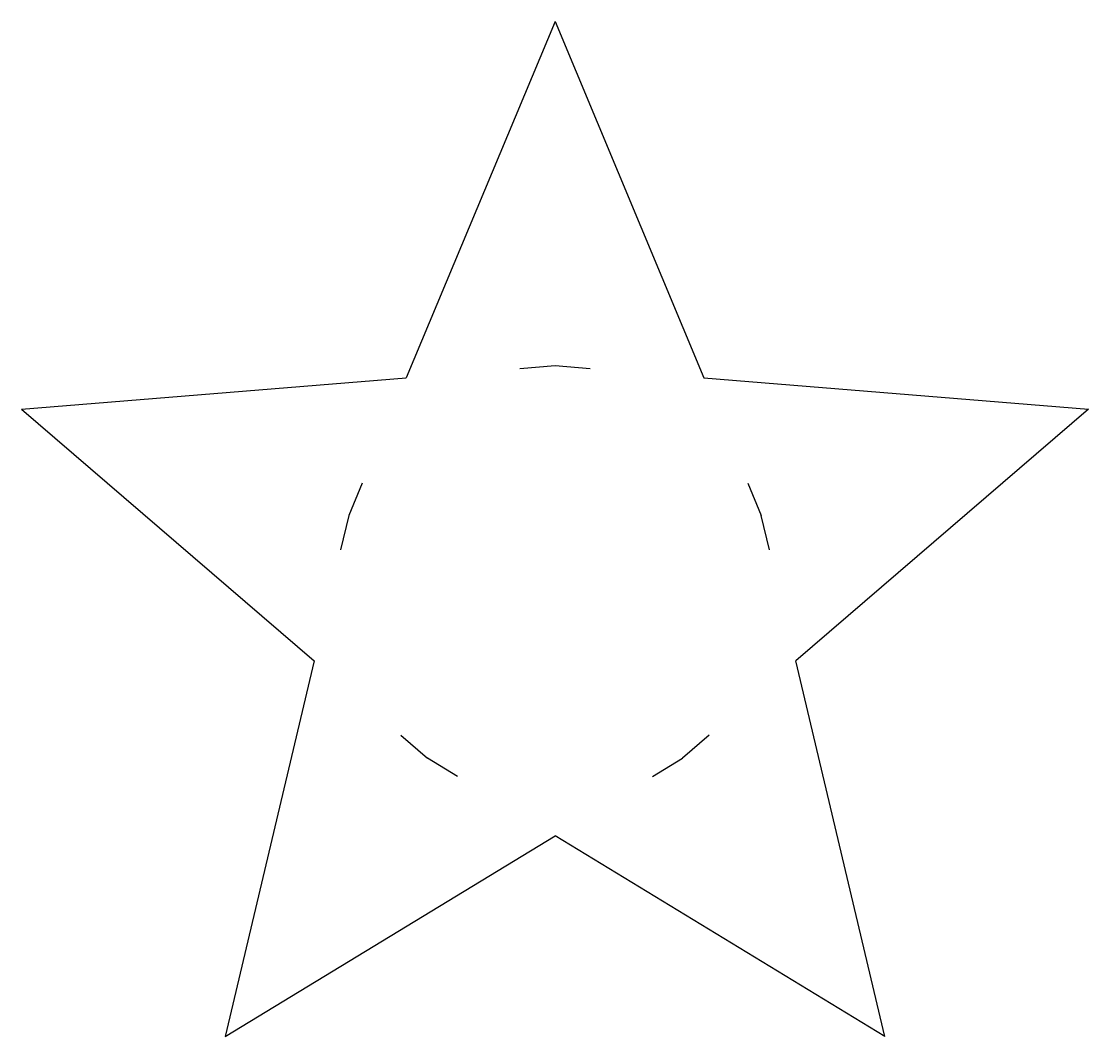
# Model space of a CAD drawing. Extents: x -38 to 38, y -32.4 to 40.
import ezdxf

# ---------------------------------------------------------------- set-up
doc = ezdxf.new("R2010")
doc.units = 0
doc.layers.add('Sketch', color=7, linetype='CONTINUOUS')

msp = doc.modelspace()

# ---------------------------------------------------------------- linework, layer by layer
at = {"layer": 'Sketch'}
for p, q in [((0, 40), (-10.6055, 14.5972)), ((0, 40), (10.6055, 14.5972)), ((-2.50412, 15.2576), (0, 15.4617)), ((0, 15.4617), (2.50412, 15.2576)), ((-38.0423, 12.3607), (-10.6055, 14.5972)), ((10.6055, 14.5972), (38.0423, 12.3607)), ((-38.0423, 12.3607), (-17.1601, -5.57564)), ((38.0423, 12.3607), (17.1601, -5.57564)), ((-13.737, 7.09642), (-14.705, 4.77794)), ((13.737, 7.09642), (14.705, 4.77794)), ((-14.705, 4.77794), (-15.2847, 2.3333)), ((15.2847, 2.3333), (14.705, 4.77794)), ((-17.1601, -5.57564), (-23.5114, -32.3607)), ((23.5114, -32.3607), (17.1601, -5.57564)), ((-10.9941, -10.8718), (-9.08818, -12.5088)), ((10.9941, -10.8718), (9.08818, -12.5088)), ((-6.94232, -13.8155), (-9.08818, -12.5088)), ((6.94232, -13.8155), (9.08818, -12.5088)), ((-23.5114, -32.3607), (0, -18.0432)), ((23.5114, -32.3607), (0, -18.0432))]:
    msp.add_line(p, q, dxfattribs=at)

doc.saveas('drawing.dxf')
